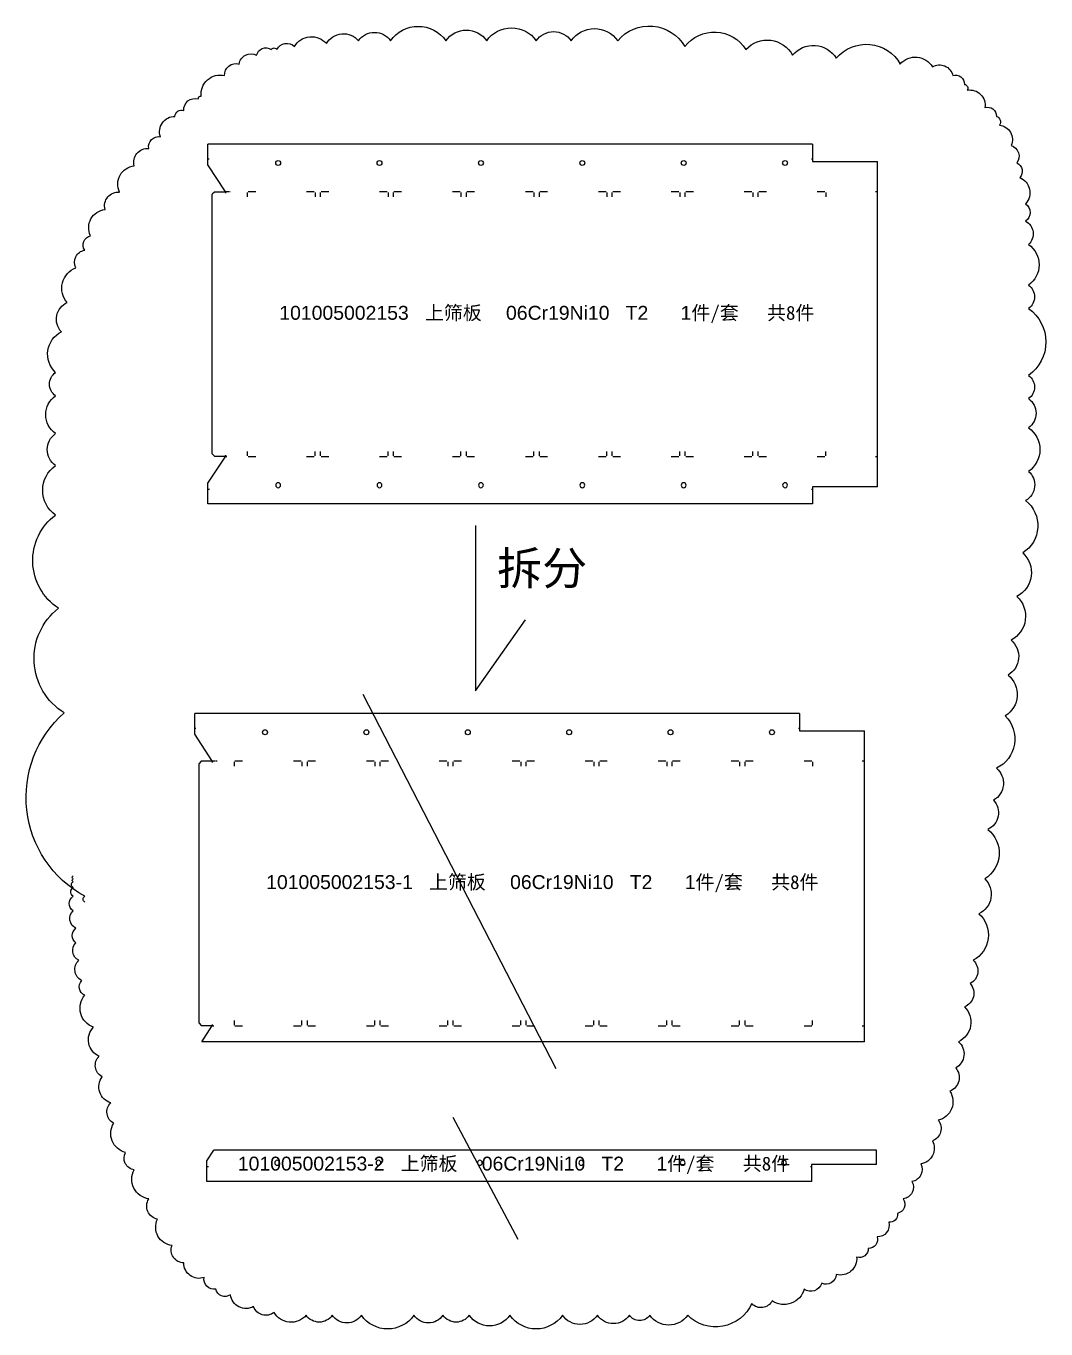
# Model space of a CAD drawing. Extents: x -57734 to 163356, y 2186 to 37537.
# Drawn here: x -22615 to -17987, y 15842 to 21756 of the extents above; entities that cross this region are included whole.
import ezdxf

# ---------------------------------------------------------------- set-up
doc = ezdxf.new("R2010")
doc.units = 0
doc.linetypes.add('CENTERX2', pattern=[20.32, 12.7, -2.54, 2.54, -2.54])
doc.layers.get('0').update_dxf_attribs({"linetype": 'CONTINUOUS'})
doc.styles.get("Standard").update_dxf_attribs({"font": 'arial.ttf'})

# ---------------------------------------------------------------- blocks, each defined once
blk = doc.blocks.new('101005002153___上筛板')
at = {"color": 7, "linetype": 'CONTINUOUS'}
for p, q in [((-55798.1, 50268.3), (-55798.1, 50362)), ((-53055.1, 50362), (-55798.1, 50362)), ((-53055.1, 50362), (-53055.1, 50284.2)), ((-55720.7, 50149), (-55798.1, 50268.3)), ((-53055.1, 50284.2), (-52760.1, 50284.2)), ((-52760.1, 48807.3), (-52760.1, 50284.2)), ((-55768.7, 50145.3), (-55778.7, 50135.3)), ((-55778.7, 48956.3), (-55778.7, 50135.3)), ((-55722.7, 50145.3), (-55768.7, 50145.3)), ((-55798.1, 48823.2), (-55720.7, 48942.5)), ((-55778.7, 48956.3), (-55768.7, 48946.3)), ((-55768.7, 48946.3), (-55722.7, 48946.3)), ((-55798.1, 48729.5), (-55798.1, 48823.2)), ((-52760.1, 48807.3), (-53055.1, 48807.3)), ((-53055.1, 48807.3), (-53055.1, 48729.5)), ((-53055.1, 48729.5), (-55798.1, 48729.5))]:
    blk.add_line(p, q, dxfattribs=at)
at = {"color": 6, "linetype": 'CENTERX2'}
for p, q in [((-55798.1, 50296), (-55792.8, 50296)), ((-53059.6, 50296), (-53055.1, 50296)), ((-55719.7, 50148), (-55697.2, 50148)), ((-55719.3, 50143.6), (-55719.3, 50140.3)), ((-52769.9, 50148), (-52760.1, 50148)), ((-55712.1, 48943.5), (-55719.7, 48943.5)), ((-55719.3, 48951), (-55719.3, 48948)), ((-52760.1, 48943.5), (-52769.9, 48943.5)), ((-55791.1, 48795.6), (-55798.1, 48795.6)), ((-53055.1, 48795.6), (-53059.2, 48795.6))]:
    blk.add_line(p, q, dxfattribs=at)
at = {"color": 6}
for p, q in [((-55620.1, 50143.3), (-55620.1, 50123.3)), ((-55616.1, 50147.3), (-55581.4, 50147.3)), ((-55350.7, 50147.3), (-55316.1, 50147.3)), ((-55312.1, 50143.3), (-55312.1, 50123.3)), ((-55289.1, 50143.3), (-55289.1, 50123.3)), ((-55285.1, 50147.3), (-55250.4, 50147.3)), ((-55019.7, 50147.3), (-54985.1, 50147.3)), ((-54981.1, 50143.3), (-54981.1, 50123.3)), ((-54958.1, 50143.3), (-54958.1, 50123.3)), ((-54954.1, 50147.3), (-54919.4, 50147.3)), ((-54688.7, 50147.3), (-54654.1, 50147.3)), ((-54650.1, 50143.3), (-54650.1, 50123.3)), ((-54627.1, 50143.3), (-54627.1, 50123.3)), ((-54623.1, 50147.3), (-54588.4, 50147.3)), ((-54357.7, 50147.3), (-54323.1, 50147.3)), ((-54319.1, 50143.3), (-54319.1, 50123.3)), ((-54296.1, 50143.3), (-54296.1, 50123.3)), ((-54292.1, 50147.3), (-54257.4, 50147.3)), ((-54026.7, 50147.3), (-53992.1, 50147.3)), ((-53988.1, 50143.3), (-53988.1, 50123.3)), ((-53965.1, 50143.3), (-53965.1, 50123.3)), ((-53961.1, 50147.3), (-53926.4, 50147.3)), ((-53695.7, 50147.3), (-53661.1, 50147.3)), ((-53657.1, 50143.3), (-53657.1, 50123.3)), ((-53634.1, 50143.3), (-53634.1, 50123.3)), ((-53630.1, 50147.3), (-53595.4, 50147.3)), ((-53364.7, 50147.3), (-53330.1, 50147.3)), ((-53326.1, 50143.3), (-53326.1, 50123.3)), ((-53303.1, 50143.3), (-53303.1, 50123.3)), ((-53299.1, 50147.3), (-53264.4, 50147.3)), ((-53033.7, 50147.3), (-52999.1, 50147.3)), ((-52995.1, 50143.3), (-52995.1, 50123.3)), ((-55620.1, 48968.3), (-55620.1, 48948.3)), ((-55312.1, 48948.3), (-55312.1, 48968.3)), ((-55289.1, 48968.3), (-55289.1, 48948.3)), ((-54981.1, 48948.3), (-54981.1, 48968.3)), ((-54958.1, 48968.3), (-54958.1, 48948.3)), ((-54650.1, 48948.3), (-54650.1, 48968.3)), ((-54627.1, 48968.3), (-54627.1, 48948.3)), ((-54319.1, 48948.3), (-54319.1, 48968.3)), ((-54296.1, 48968.3), (-54296.1, 48948.3)), ((-53988.1, 48948.3), (-53988.1, 48968.3)), ((-53965.1, 48968.3), (-53965.1, 48948.3)), ((-53657.1, 48948.3), (-53657.1, 48968.3)), ((-53634.1, 48968.3), (-53634.1, 48948.3)), ((-53326.1, 48948.3), (-53326.1, 48968.3)), ((-53303.1, 48968.3), (-53303.1, 48948.3)), ((-52995.1, 48948.3), (-52995.1, 48968.3)), ((-55616.1, 48944.3), (-55581.4, 48944.3)), ((-55350.7, 48944.3), (-55316.1, 48944.3)), ((-55285.1, 48944.3), (-55250.4, 48944.3)), ((-55019.7, 48944.3), (-54985.1, 48944.3)), ((-54954.1, 48944.3), (-54919.4, 48944.3)), ((-54688.7, 48944.3), (-54654.1, 48944.3)), ((-54623.1, 48944.3), (-54588.4, 48944.3)), ((-54357.7, 48944.3), (-54323.1, 48944.3)), ((-54292.1, 48944.3), (-54257.4, 48944.3)), ((-54026.7, 48944.3), (-53992.1, 48944.3)), ((-53961.1, 48944.3), (-53926.4, 48944.3)), ((-53695.7, 48944.3), (-53661.1, 48944.3)), ((-53630.1, 48944.3), (-53595.4, 48944.3)), ((-53364.7, 48944.3), (-53330.1, 48944.3)), ((-53299.1, 48944.3), (-53264.4, 48944.3)), ((-53033.7, 48944.3), (-52999.1, 48944.3))]:
    blk.add_line(p, q, dxfattribs=at)
for centre, radius, start, end in [((-55722.7, 50141.3), 4, 41.81031, 90), ((-55717.3, 50151.2), 4, 212.96931, 261.15899), ((-55718.2, 50145.3), 2, 221.81031, 81.15899), ((-55722.7, 48950.3), 4, 270, 318.18969), ((-55717.3, 48940.3), 4, 98.84101, 147.03069), ((-55718.2, 48946.3), 2, 278.84101, 138.18969)]:
    blk.add_arc(centre, radius, start, end)
at = {"color": 6, "linetype": 'CONTINUOUS'}
for centre in [(-55479.6, 50277.1), (-55019.6, 50277.1), (-54559.6, 50277.1), (-54099.6, 50277.1), (-53639.6, 50277.1), (-53179.6, 50277.1)]:
    blk.add_ellipse(centre, major_axis=(0, 11.2), ratio=0.985285, dxfattribs=at)
at = {"color": 6, "linetype": 'CONTINUOUS', "extrusion": (0, 0, -1)}
for centre in [(-55479.6, 48814.4), (-55019.6, 48814.4), (-54559.6, 48814.4), (-54099.6, 48814.4), (-53639.6, 48814.4), (-53179.6, 48814.4)]:
    blk.add_ellipse(centre, major_axis=(0, -11.2), ratio=0.985285, dxfattribs=at)
at = {"color": 3, "insert": (-55474.5, 49628.6), "char_height": 63, "width": 2489.588, "attachment_point": 1}
blk.add_mtext('101005002153   {\\fSimSun|b0|i0|c134|p2;上筛板} {\\fSimSun|b0|i0|c134|p2;  }06Cr19Ni10   T2      1{\\fSimSun|b0|i0|c134|p2;件/套   共8件}', dxfattribs=at)
blk = doc.blocks.new('101005002153-1___上筛板')
at = {"color": 7, "linetype": 'CONTINUOUS'}
for p, q in [((-55857.7, 47684.4), (-55857.7, 47778.1)), ((-53114.7, 47778.1), (-55857.7, 47778.1)), ((-53114.7, 47778.1), (-53114.7, 47700.3)), ((-55780.3, 47565.1), (-55857.7, 47684.4)), ((-53114.7, 47700.3), (-52819.7, 47700.3)), ((-52819.7, 46288.1), (-52819.7, 47700.3)), ((-55828.4, 47561.3), (-55838.4, 47551.3)), ((-55838.4, 46372.3), (-55838.4, 47551.3)), ((-55782.4, 47561.3), (-55828.4, 47561.3)), ((-55838.4, 46372.3), (-55828.4, 46362.3)), ((-55828.4, 46362.3), (-55782.4, 46362.3)), ((-55826, 46288.1), (-55780.3, 46358.6)), ((-52819.7, 46288.1), (-55826, 46288.1))]:
    blk.add_line(p, q, dxfattribs=at)
at = {"color": 6, "linetype": 'CENTERX2'}
for p, q in [((-55857.7, 47712), (-55852.5, 47712)), ((-53119.2, 47712), (-53114.7, 47712)), ((-55779.4, 47564), (-55756.8, 47564)), ((-55779, 47559.6), (-55779, 47556.4)), ((-52829.5, 47564), (-52819.7, 47564)), ((-55779, 46367), (-55779, 46364)), ((-55771.8, 46359.6), (-55779.4, 46359.6)), ((-52819.7, 46359.6), (-52829.5, 46359.6))]:
    blk.add_line(p, q, dxfattribs=at)
at = {"color": 6}
for p, q in [((-55679.7, 47559.3), (-55679.7, 47539.3)), ((-55675.7, 47563.3), (-55641.1, 47563.3)), ((-55410.4, 47563.3), (-55375.7, 47563.3)), ((-55371.7, 47559.3), (-55371.7, 47539.3)), ((-55348.7, 47559.3), (-55348.7, 47539.3)), ((-55344.7, 47563.3), (-55310.1, 47563.3)), ((-55079.4, 47563.3), (-55044.7, 47563.3)), ((-55040.7, 47559.3), (-55040.7, 47539.3)), ((-55017.7, 47559.3), (-55017.7, 47539.3)), ((-55013.7, 47563.3), (-54979.1, 47563.3)), ((-54748.4, 47563.3), (-54713.7, 47563.3)), ((-54709.7, 47559.3), (-54709.7, 47539.3)), ((-54686.7, 47559.3), (-54686.7, 47539.3)), ((-54682.7, 47563.3), (-54648.1, 47563.3)), ((-54417.4, 47563.3), (-54382.7, 47563.3)), ((-54378.7, 47559.3), (-54378.7, 47539.3)), ((-54355.7, 47559.3), (-54355.7, 47539.3)), ((-54351.7, 47563.3), (-54317.1, 47563.3)), ((-54086.4, 47563.3), (-54051.7, 47563.3)), ((-54047.7, 47559.3), (-54047.7, 47539.3)), ((-54024.7, 47559.3), (-54024.7, 47539.3)), ((-54020.7, 47563.3), (-53986.1, 47563.3)), ((-53755.4, 47563.3), (-53720.7, 47563.3)), ((-53716.7, 47559.3), (-53716.7, 47539.3)), ((-53693.7, 47559.3), (-53693.7, 47539.3)), ((-53689.7, 47563.3), (-53655.1, 47563.3)), ((-53424.4, 47563.3), (-53389.7, 47563.3)), ((-53385.7, 47559.3), (-53385.7, 47539.3)), ((-53362.7, 47559.3), (-53362.7, 47539.3)), ((-53358.7, 47563.3), (-53324.1, 47563.3)), ((-53093.4, 47563.3), (-53058.7, 47563.3)), ((-53054.7, 47559.3), (-53054.7, 47539.3)), ((-55679.7, 46384.3), (-55679.7, 46364.3)), ((-55371.7, 46364.3), (-55371.7, 46384.3)), ((-55348.7, 46384.3), (-55348.7, 46364.3)), ((-55040.7, 46364.3), (-55040.7, 46384.3)), ((-55017.7, 46384.3), (-55017.7, 46364.3)), ((-54709.7, 46364.3), (-54709.7, 46384.3)), ((-54686.7, 46384.3), (-54686.7, 46364.3)), ((-54378.7, 46364.3), (-54378.7, 46384.3)), ((-54355.7, 46384.3), (-54355.7, 46364.3)), ((-54047.7, 46364.3), (-54047.7, 46384.3)), ((-54024.7, 46384.3), (-54024.7, 46364.3)), ((-53716.7, 46364.3), (-53716.7, 46384.3)), ((-53693.7, 46384.3), (-53693.7, 46364.3)), ((-53385.7, 46364.3), (-53385.7, 46384.3)), ((-53362.7, 46384.3), (-53362.7, 46364.3)), ((-53054.7, 46364.3), (-53054.7, 46384.3)), ((-55675.7, 46360.3), (-55641.1, 46360.3)), ((-55410.4, 46360.3), (-55375.7, 46360.3)), ((-55344.7, 46360.3), (-55310.1, 46360.3)), ((-55079.4, 46360.3), (-55044.7, 46360.3)), ((-55013.7, 46360.3), (-54979.1, 46360.3)), ((-54748.4, 46360.3), (-54713.7, 46360.3)), ((-54682.7, 46360.3), (-54648.1, 46360.3)), ((-54417.4, 46360.3), (-54382.7, 46360.3)), ((-54351.7, 46360.3), (-54317.1, 46360.3)), ((-54086.4, 46360.3), (-54051.7, 46360.3)), ((-54020.7, 46360.3), (-53986.1, 46360.3)), ((-53755.4, 46360.3), (-53720.7, 46360.3)), ((-53689.7, 46360.3), (-53655.1, 46360.3)), ((-53424.4, 46360.3), (-53389.7, 46360.3)), ((-53358.7, 46360.3), (-53324.1, 46360.3)), ((-53093.4, 46360.3), (-53058.7, 46360.3))]:
    blk.add_line(p, q, dxfattribs=at)
for centre, radius, start, end in [((-55782.4, 47557.3), 4, 41.81031, 90), ((-55777, 47567.2), 4, 212.96931, 261.15899), ((-55777.9, 47561.3), 2, 221.81031, 81.15899), ((-55782.4, 46366.3), 4, 270, 318.18969), ((-55777, 46356.4), 4, 98.84101, 147.03069), ((-55777.9, 46362.3), 2, 278.84101, 138.18969)]:
    blk.add_arc(centre, radius, start, end)
at = {"color": 6, "linetype": 'CONTINUOUS'}
for centre in [(-55539.2, 47693.2), (-55079.2, 47693.2), (-54619.2, 47693.2), (-54159.2, 47693.2), (-53699.2, 47693.2), (-53239.2, 47693.2)]:
    blk.add_ellipse(centre, major_axis=(0, 11.2), ratio=0.985285, dxfattribs=at)
at = {"color": 3, "insert": (-55534.2, 47044.6), "char_height": 63, "width": 2574.742, "attachment_point": 1}
blk.add_mtext('101005002153-1   {\\fSimSun|b0|i0|c134|p2;上筛板} {\\fSimSun|b0|i0|c134|p2;  }06Cr19Ni10   T2      1{\\fSimSun|b0|i0|c134|p2;件/套   共8件}', dxfattribs=at)
blk = doc.blocks.new('101005002153-2___上筛板')
at = {"color": 7, "linetype": 'CONTINUOUS'}
for p, q in [((-55802.9, 45747.8), (-55771.2, 45796.7)), ((-52764.9, 45796.7), (-55771.2, 45796.7)), ((-52764.9, 45731.9), (-52764.9, 45796.7)), ((-55802.9, 45654.2), (-55802.9, 45747.8)), ((-52764.9, 45731.9), (-53059.9, 45731.9)), ((-53059.9, 45731.9), (-53059.9, 45654.2)), ((-53059.9, 45654.2), (-55802.9, 45654.2))]:
    blk.add_line(p, q, dxfattribs=at)
at = {"color": 6, "linetype": 'CENTERX2'}
for p, q in [((-55795.9, 45720.2), (-55802.9, 45720.2)), ((-53059.9, 45720.2), (-53064, 45720.2))]:
    blk.add_line(p, q, dxfattribs=at)
at = {"color": 6, "linetype": 'CONTINUOUS', "extrusion": (0, 0, -1)}
for centre in [(-55484.4, 45739.1), (-55024.4, 45739.1), (-54564.4, 45739.1), (-54104.4, 45739.1), (-53644.4, 45739.1), (-53184.4, 45739.1)]:
    blk.add_ellipse(centre, major_axis=(0, -11.2), ratio=0.985285, dxfattribs=at)
at = {"color": 3, "insert": (-55662.7, 45766.8), "char_height": 63, "width": 2604.119, "attachment_point": 1}
blk.add_mtext('101005002153-2   {\\fSimSun|b0|i0|c134|p2;上筛板} {\\fSimSun|b0|i0|c134|p2;  }06Cr19Ni10   T2      1{\\fSimSun|b0|i0|c134|p2;件/套   共8件}', dxfattribs=at)

msp = doc.modelspace()

# ---------------------------------------------------------------- linework, layer by layer
at = {"color": 1}
for p, q in [((-20574.80305, 19489.0606), (-20574.80305, 18739.56904)), ((-20574.80305, 18739.56904), (-20347.89034, 19060.7797))]:
    msp.add_line(p, q, dxfattribs=at)
at = {"color": 2}
for p, q in [((-21086.27812, 18723.35984), (-20210.5772, 17024.99288)), ((-20678.64606, 16804.15384), (-20382.98155, 16249.23179))]:
    msp.add_line(p, q, dxfattribs=at)
at = {"color": 1}
msp.add_lwpolyline([(-22348.56427, 17779.93339, -0.52056705), (-22348.56427, 17806.35052, -0.52056705), (-22348.56427, 17806.35052, -0.52056705), (-22441.0884, 18638.48888, -0.52056705), (-22441.0884, 18638.48888, -0.52056705), (-22467.52376, 19113.99664, -0.52056705), (-22467.52376, 19113.99664, -0.52056705), (-22480.7418, 19536.67015, -0.52056705), (-22480.7418, 19536.67015, -0.52056705), (-22480.7418, 19761.21547, -0.52056705), (-22480.7418, 19761.21547, -0.52056705), (-22480.7418, 19906.5094, -0.52056705), (-22480.7418, 19906.5094, -0.52056705), (-22480.7418, 20078.22065, -0.52056705), (-22480.7418, 20078.22065, -0.52056705), (-22480.7418, 20183.88898, -0.52056705), (-22480.7418, 20183.88898, -0.52056705), (-22454.30608, 20368.8087, -0.52056705), (-22454.30608, 20368.8087, -0.52056705), (-22427.87072, 20500.89415, -0.52056705), (-22427.87072, 20500.89415, -0.52056705), (-22388.21732, 20659.39674, -0.52056705), (-22388.21732, 20659.39674, -0.52056705), (-22348.56427, 20738.64795, -0.52056705), (-22348.56427, 20738.64795, -0.52056705), (-22322.12856, 20804.69068, -0.52056705), (-22322.12856, 20804.69068, -0.52056705), (-22256.03979, 20923.56766, -0.52056705), (-22256.03979, 20923.56766, -0.52056705), (-22189.95103, 21002.81887, -0.52056705), (-22189.95103, 21002.81887, -0.52056705), (-22123.86227, 21121.69585, -0.52056705), (-22123.86227, 21121.69585, -0.52056705), (-22057.7735, 21200.94705, -0.52056705), (-22057.7735, 21200.94705, -0.52056705), (-22004.90242, 21253.78131, -0.52056705), (-22004.90242, 21253.78131, -0.52056705), (-21938.81366, 21346.24117, -0.52056705), (-21938.81366, 21346.24117, -0.52056705), (-21899.16026, 21372.6583, -0.52056705), (-21899.16026, 21372.6583, -0.52056705), (-21833.0715, 21425.49237, -0.52056705), (-21833.0715, 21425.49237, -0.52056705), (-21819.85382, 21438.70103, -0.52056705), (-21819.85382, 21438.70103, -0.52056705), (-21714.11201, 21531.1607, -0.52056705), (-21714.11201, 21531.1607, -0.52056705), (-21648.02324, 21583.99496, -0.52056705), (-21648.02324, 21583.99496, -0.52056705), (-21568.71645, 21623.62056, -0.52056705), (-21568.71645, 21623.62056, -0.52056705), (-21502.62768, 21650.03769, -0.52056705), (-21502.62768, 21650.03769, -0.52056705), (-21476.19232, 21650.03769, -0.52056705), (-21476.19232, 21650.03769, -0.52056705), (-21396.88587, 21663.24616, -0.52056705), (-21396.88587, 21663.24616, -0.52056705), (-21251.49031, 21676.45482, -0.52056705), (-21251.49031, 21676.45482, -0.52056705), (-21106.09511, 21689.66329, -0.52056705), (-21106.09511, 21689.66329, -0.52056705), (-20960.6999, 21689.66329, -0.52056705), (-20960.6999, 21689.66329, -0.52056705), (-20709.56253, 21689.66329, -0.52056705), (-20709.56253, 21689.66329, -0.52056705), (-20524.51392, 21689.66329, -0.52056705), (-20524.51392, 21689.66329, -0.52056705), (-20299.81191, 21689.66329, -0.52056705), (-20299.81191, 21689.66329, -0.52056705), (-20141.19902, 21689.66329, -0.52056705), (-20141.19902, 21689.66329, -0.52056705), (-19929.7147, 21689.66329, -0.52056705), (-19929.7147, 21689.66329, -0.52056705), (-19625.7066, 21663.24616, -0.52056705), (-19625.7066, 21663.24616, -0.52056705), (-19348.13352, 21650.03769, -0.52056705), (-19348.13352, 21650.03769, -0.52056705), (-19136.64955, 21623.62056, -0.52056705), (-19136.64955, 21623.62056, -0.52056705), (-18938.38326, 21610.41209, -0.52056705), (-18938.38326, 21610.41209, -0.52056705), (-18647.59249, 21583.99496, -0.52056705), (-18647.59249, 21583.99496, -0.52056705), (-18502.19728, 21570.78649, -0.52056705), (-18502.19728, 21570.78649, -0.52056705), (-18409.6728, 21531.1607, -0.52056705), (-18409.6728, 21531.1607, -0.52056705), (-18356.80207, 21491.5351, -0.52056705), (-18356.80207, 21491.5351, -0.52056705), (-18343.58404, 21465.11797, -0.52056705), (-18343.58404, 21465.11797, -0.52056705), (-18264.27759, 21385.86677, -0.52056705), (-18264.27759, 21385.86677, -0.52056705), (-18211.40651, 21346.24117, -0.52056705), (-18211.40651, 21346.24117, -0.52056705), (-18198.18883, 21306.61557, -0.52056705), (-18198.18883, 21306.61557, -0.52056705), (-18145.31775, 21214.15571, -0.52056705), (-18145.31775, 21214.15571, -0.52056705), (-18118.88238, 21134.90432, -0.52056705), (-18118.88238, 21134.90432, -0.52056705), (-18105.6647, 21068.8616, -0.52056705), (-18105.6647, 21068.8616, -0.52056705), (-18079.22898, 20949.98479, -0.52056705), (-18079.22898, 20949.98479, -0.52056705), (-18079.22898, 20870.73341, -0.52056705), (-18079.22898, 20870.73341, -0.52056705), (-18066.0113, 20765.06507, -0.52056705), (-18066.0113, 20765.06507, -0.52056705), (-18066.0113, 20580.14536, -0.52056705), (-18066.0113, 20580.14536, -0.52056705), (-18066.0113, 20474.47703, -0.52056705), (-18066.0113, 20474.47703, -0.52056705), (-18066.0113, 20170.68051, -0.52056705), (-18066.0113, 20170.68051, -0.52056705), (-18066.0113, 20065.01199, -0.52056705), (-18066.0113, 20065.01199, -0.52056705), (-18066.0113, 19932.92653, -0.52056705), (-18066.0113, 19932.92653, -0.52056705), (-18066.0113, 19734.79834, -0.52056705), (-18066.0113, 19734.79834, -0.52056705), (-18079.22898, 19602.71288, -0.52056705), (-18079.22898, 19602.71288, -0.52056705), (-18092.44667, 19364.95909, -0.52056705), (-18092.44667, 19364.95909, -0.52056705), (-18118.88238, 19166.8309, -0.52056705), (-18118.88238, 19166.8309, -0.52056705), (-18145.31775, 18968.70271, -0.52056705), (-18145.31775, 18968.70271, -0.52056705), (-18158.53543, 18810.20012, -0.52056705), (-18158.53543, 18810.20012, -0.52056705), (-18171.75346, 18625.2804, -0.52056705), (-18171.75346, 18625.2804, -0.52056705), (-18211.40651, 18387.52661, -0.52056705), (-18211.40651, 18387.52661, -0.52056705), (-18224.62419, 18242.2325, -0.52056705), (-18224.62419, 18242.2325, -0.52056705), (-18251.05991, 18110.14704, -0.52056705), (-18251.05991, 18110.14704, -0.52056705), (-18264.27759, 17885.60172, -0.52056705), (-18264.27759, 17885.60172, -0.52056705), (-18290.71331, 17727.09913, -0.52056705), (-18290.71331, 17727.09913, -0.52056705), (-18317.14867, 17515.76247, -0.52056705), (-18317.14867, 17515.76247, -0.52056705), (-18330.36635, 17410.09414, -0.52056705), (-18330.36635, 17410.09414, -0.52056705), (-18356.80207, 17304.42562, -0.52056705), (-18356.80207, 17304.42562, -0.52056705), (-18383.23744, 17145.92322, -0.52056705), (-18383.23744, 17145.92322, -0.52056705), (-18396.45512, 17027.04623, -0.52056705), (-18396.45512, 17027.04623, -0.52056705), (-18422.89083, 16921.3779, -0.52056705), (-18422.89083, 16921.3779, -0.52056705), (-18475.76156, 16789.29244, -0.52056705), (-18475.76156, 16789.29244, -0.52056705), (-18502.19728, 16696.83258, -0.52056705), (-18502.19728, 16696.83258, -0.52056705), (-18555.06836, 16591.16407, -0.52056705), (-18555.06836, 16591.16407, -0.52056705), (-18594.72141, 16511.91286, -0.52056705), (-18594.72141, 16511.91286, -0.52056705), (-18634.37481, 16432.66166, -0.52056705), (-18634.37481, 16432.66166, -0.52056705), (-18660.81017, 16366.61893, -0.52056705), (-18660.81017, 16366.61893, -0.52056705), (-18700.46357, 16326.99315, -0.52056705), (-18700.46357, 16326.99315, -0.52056705), (-18753.33465, 16260.95042, -0.52056705), (-18753.33465, 16260.95042, -0.52056705), (-18792.9877, 16208.11634, -0.52056705), (-18792.9877, 16208.11634, -0.52056705), (-18845.85878, 16168.49056, -0.52056705), (-18845.85878, 16168.49056, -0.52056705), (-18938.38326, 16089.23936, -0.52056705), (-18938.38326, 16089.23936, -0.52056705), (-19004.47202, 16049.61376, -0.52056705), (-19004.47202, 16049.61376, -0.52056705), (-19083.77846, 16023.19663, -0.52056705), (-19083.77846, 16023.19663, -0.52056705), (-19229.17367, 15970.36237, -0.52056705), (-19229.17367, 15970.36237, -0.52056705), (-19321.69815, 15957.1539, -0.52056705), (-19321.69815, 15957.1539, -0.52056705), (-19612.48857, 15904.31964, -0.52056705), (-19612.48857, 15904.31964, -0.52056705), (-19784.31949, 15904.31964, -0.52056705), (-19784.31949, 15904.31964, -0.52056705), (-19876.84397, 15904.31964, -0.52056705), (-19876.84397, 15904.31964, -0.52056705), (-20022.23918, 15904.31964, -0.52056705), (-20022.23918, 15904.31964, -0.52056705), (-20180.85207, 15904.31964, -0.52056705), (-20180.85207, 15904.31964, -0.52056705), (-20418.77176, 15904.31964, -0.52056705), (-20418.77176, 15904.31964, -0.52056705), (-20603.82037, 15904.31964, -0.52056705), (-20603.82037, 15904.31964, -0.52056705), (-20722.78021, 15904.31964, -0.52056705), (-20722.78021, 15904.31964, -0.52056705), (-20854.95774, 15904.31964, -0.52056705), (-20854.95774, 15904.31964, -0.52056705), (-21092.87742, 15904.31964, -0.52056705), (-21092.87742, 15904.31964, -0.52056705), (-21225.05495, 15904.31964, -0.52056705), (-21225.05495, 15904.31964, -0.52056705), (-21344.01479, 15904.31964, -0.52056705), (-21344.01479, 15904.31964, -0.52056705), (-21489.41, 15917.5283, -0.52056705), (-21489.41, 15917.5283, -0.52056705), (-21581.93413, 15943.94542, -0.52056705), (-21581.93413, 15943.94542, -0.52056705), (-21687.67629, 15996.7795, -0.52056705), (-21687.67629, 15996.7795, -0.52056705), (-21753.76505, 16023.19663, -0.52056705), (-21753.76505, 16023.19663, -0.52056705), (-21806.63613, 16076.03088, -0.52056705), (-21806.63613, 16076.03088, -0.52056705), (-21899.16026, 16142.07361, -0.52056705), (-21899.16026, 16142.07361, -0.52056705), (-21952.03134, 16221.32482, -0.52056705), (-21952.03134, 16221.32482, -0.52056705), (-22018.12011, 16340.2018, -0.52056705), (-22018.12011, 16340.2018, -0.52056705), (-22057.7735, 16432.66166, -0.52056705), (-22057.7735, 16432.66166, -0.52056705), (-22123.86227, 16564.74712, -0.52056705), (-22123.86227, 16564.74712, -0.52056705), (-22163.51567, 16643.99832, -0.52056705), (-22163.51567, 16643.99832, -0.52056705), (-22216.38675, 16776.08378, -0.52056705), (-22216.38675, 16776.08378, -0.52056705), (-22229.60443, 16868.54364, -0.52056705), (-22229.60443, 16868.54364, -0.52056705), (-22269.25747, 16987.42063, -0.52056705), (-22269.25747, 16987.42063, -0.52056705), (-22282.47551, 17079.88049, -0.52056705), (-22282.47551, 17079.88049, -0.52056705), (-22308.91087, 17211.96595, -0.52056705), (-22308.91087, 17211.96595, -0.52056705), (-22348.56427, 17357.25988, -0.52056705), (-22348.56427, 17357.25988, -0.52056705), (-22361.78195, 17423.30261, -0.52056705), (-22361.78195, 17423.30261, -0.52056705), (-22374.99964, 17515.76247, -0.52056705), (-22374.99964, 17515.76247, -0.52056705), (-22388.21732, 17595.01367, -0.52056705), (-22388.21732, 17595.01367, -0.52056705), (-22388.21732, 17661.0564, -0.52056705), (-22388.21732, 17661.0564, -0.52056705), (-22401.435, 17740.30779, -0.52056705), (-22401.435, 17740.30779, -0.52056705), (-22401.435, 17806.35052, -0.52056705), (-22401.435, 17806.35052, -0.52056705), (-22401.435, 17845.97612, -0.52056705), (-22401.435, 17845.97612, -0.52056705), (-22401.435, 17872.39325, -0.52056705), (-22401.435, 17872.39325, -0.52056705), (-22401.435, 17885.60172, -0.52056705), (-22401.435, 17885.60172, -0.52056705), (-22401.435, 17898.81038, -0.52056705), (-22401.435, 17898.81038)], format="xyb", dxfattribs=at)

# ---------------------------------------------------------------- block references
for name in ['101005002153___上筛板', '101005002153-1___上筛板', '101005002153-2___上筛板']:
    msp.add_blockref(name, (34008.9916, -29142.40695), dxfattribs=at)

# ---------------------------------------------------------------- texts
at = {"color": 1, "insert": (-20477.41649, 19370.42451), "char_height": 150, "width": 458.1302294, "attachment_point": 1}
msp.add_mtext('{\\fSimSun|b0|i0|c134|p2;拆分}', dxfattribs=at)

doc.saveas('drawing.dxf')
